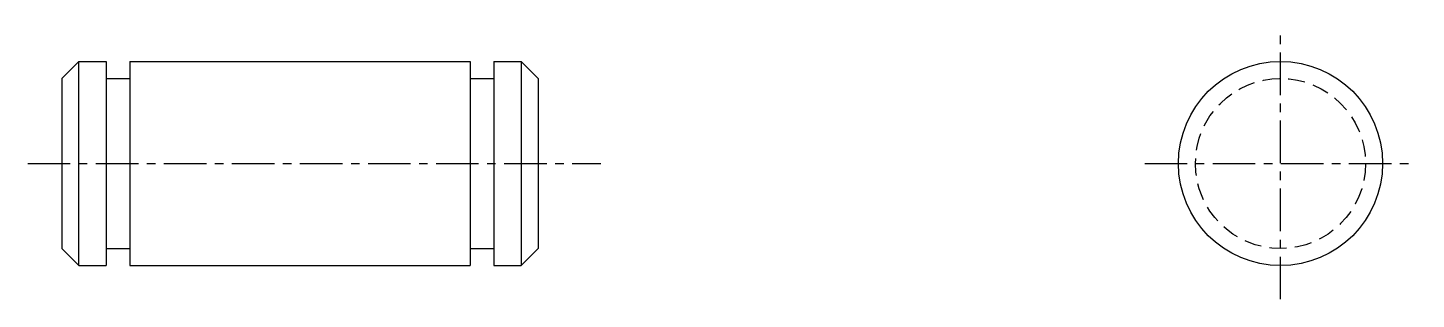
# Model space of a CAD drawing. Extents: x 94 to 199, y 87 to 276.
# Drawn here: x 157.88 to 198.69, y 268.01 to 275.99 of the extents above; entities outside this region: 2.
import ezdxf

# ---------------------------------------------------------------- set-up
doc = ezdxf.new("R2010")
doc.units = 0
doc.linetypes.add('CENTER', pattern=[2, 1.25, -0.25, 0.25, -0.25])
doc.linetypes.add('DASHED', pattern=[0.75, 0.5, -0.25])
doc.layers.get('0').update_dxf_attribs({"linetype": 'CONTINUOUS'})
doc.layers.add('CENTER', color=1, linetype='CENTER')

msp = doc.modelspace()

# ---------------------------------------------------------------- linework, layer by layer
at = {"color": 7, "linetype": 'CONTINUOUS'}
for p, q in [((159.385, 274.997), (158.885, 274.497)), ((159.385, 268.997), (159.385, 274.997)), ((159.385, 274.997), (160.185, 274.997)), ((160.185, 274.997), (160.185, 268.997)), ((160.885, 274.997), (170.885, 274.997)), ((160.885, 274.997), (160.885, 268.997)), ((170.885, 274.997), (170.885, 268.997)), ((171.585, 274.997), (171.585, 268.997)), ((171.585, 274.997), (172.385, 274.997)), ((172.385, 274.997), (172.385, 268.997)), ((172.385, 274.997), (172.885, 274.497)), ((158.885, 274.497), (158.885, 269.497)), ((160.185, 274.497), (160.885, 274.497)), ((170.885, 274.497), (171.585, 274.497)), ((172.885, 274.497), (172.885, 269.497)), ((158.885, 269.497), (159.385, 268.997)), ((160.185, 269.497), (160.885, 269.497)), ((170.885, 269.497), (171.585, 269.497)), ((172.885, 269.497), (172.385, 268.997)), ((159.385, 268.997), (160.185, 268.997)), ((160.885, 268.997), (170.885, 268.997)), ((163.385, 268.997), (163.385, 268.997)), ((165.885, 268.997), (165.885, 268.997)), ((171.585, 268.997), (172.385, 268.997))]:
    msp.add_line(p, q, dxfattribs=at)
msp.add_circle((194.702, 271.997), 3, dxfattribs=at)
at = {"color": 3, "linetype": 'DASHED'}
msp.add_circle((194.702, 271.997), 2.5, dxfattribs=at)
at = {"layer": 'CENTER', "color": 1, "linetype": 'CENTER'}
for p, q in [((194.702, 268.008), (194.702, 275.987)), ((157.885, 271.997), (174.728, 271.997)), ((190.712, 271.997), (198.691, 271.997))]:
    msp.add_line(p, q, dxfattribs=at)

# ---------------------------------------------------------------- texts
at = {"color": 7, "linetype": 'CONTINUOUS'}
for s, p in [('CCG 6-10', (93.886, 116.742)), ('CCG06', (93.886, 86.742))]:
    msp.add_text(s, height=8, dxfattribs=at).set_placement(p)

doc.saveas('drawing.dxf')
